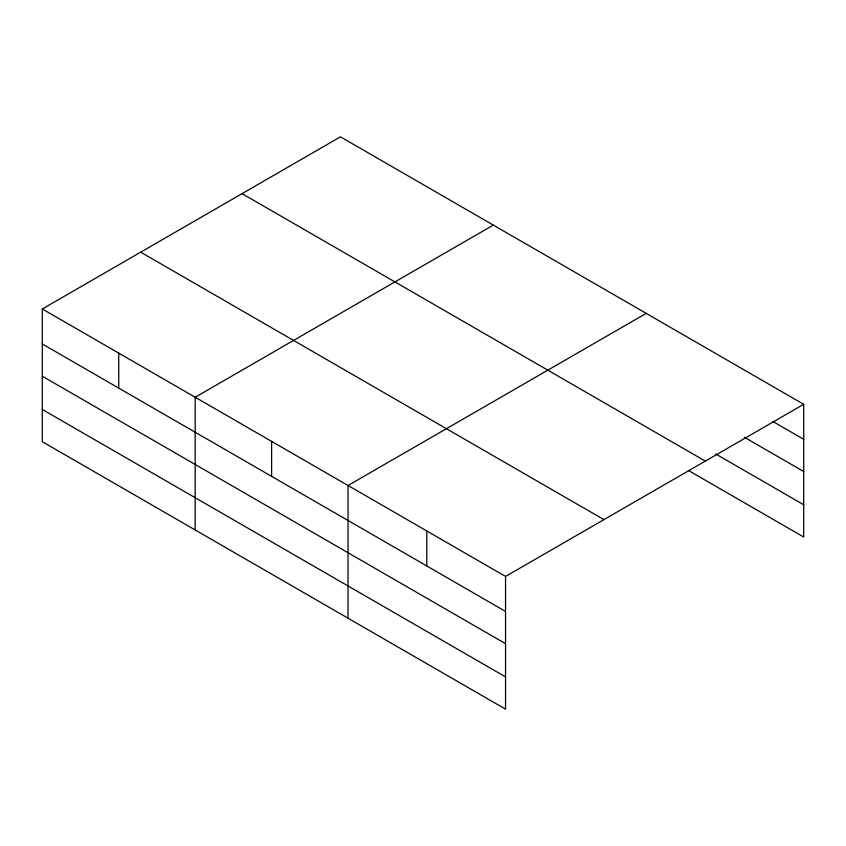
<?xml version="1.0" encoding="UTF-8"?>
<svg xmlns="http://www.w3.org/2000/svg" width="846" height="846" viewBox="0 0 846 846"><rect width="100%" height="100%" fill="white"/><g stroke="black" fill="none" stroke-linecap="round" stroke-linejoin="round"><path stroke-width="1.27" d="M42.3 308.98L505.548 576.433L505.548 709.16L42.3 441.697L42.3 308.98L340.452 136.841L803.7 404.303L803.7 537.02L688.422 470.461M493.324 225.11L195.172 397.239L195.172 529.956M646.196 313.369L348.044 485.498L348.044 618.225M505.548 576.433L803.7 404.303M772.884 421.498L803.7 439.286M744.353 437.276L803.7 471.539M715.822 454.027L803.7 504.766M242.062 193.649L705.31 461.102M140.69 252.171L603.938 519.634M42.3 343.973L505.548 611.425M42.3 376.216L505.548 643.679M42.3 409.453L505.548 676.906M426.796 530.971L426.796 565.953M271.608 441.369L271.608 476.361M118.736 353.11L118.736 388.103"/></g></svg>
